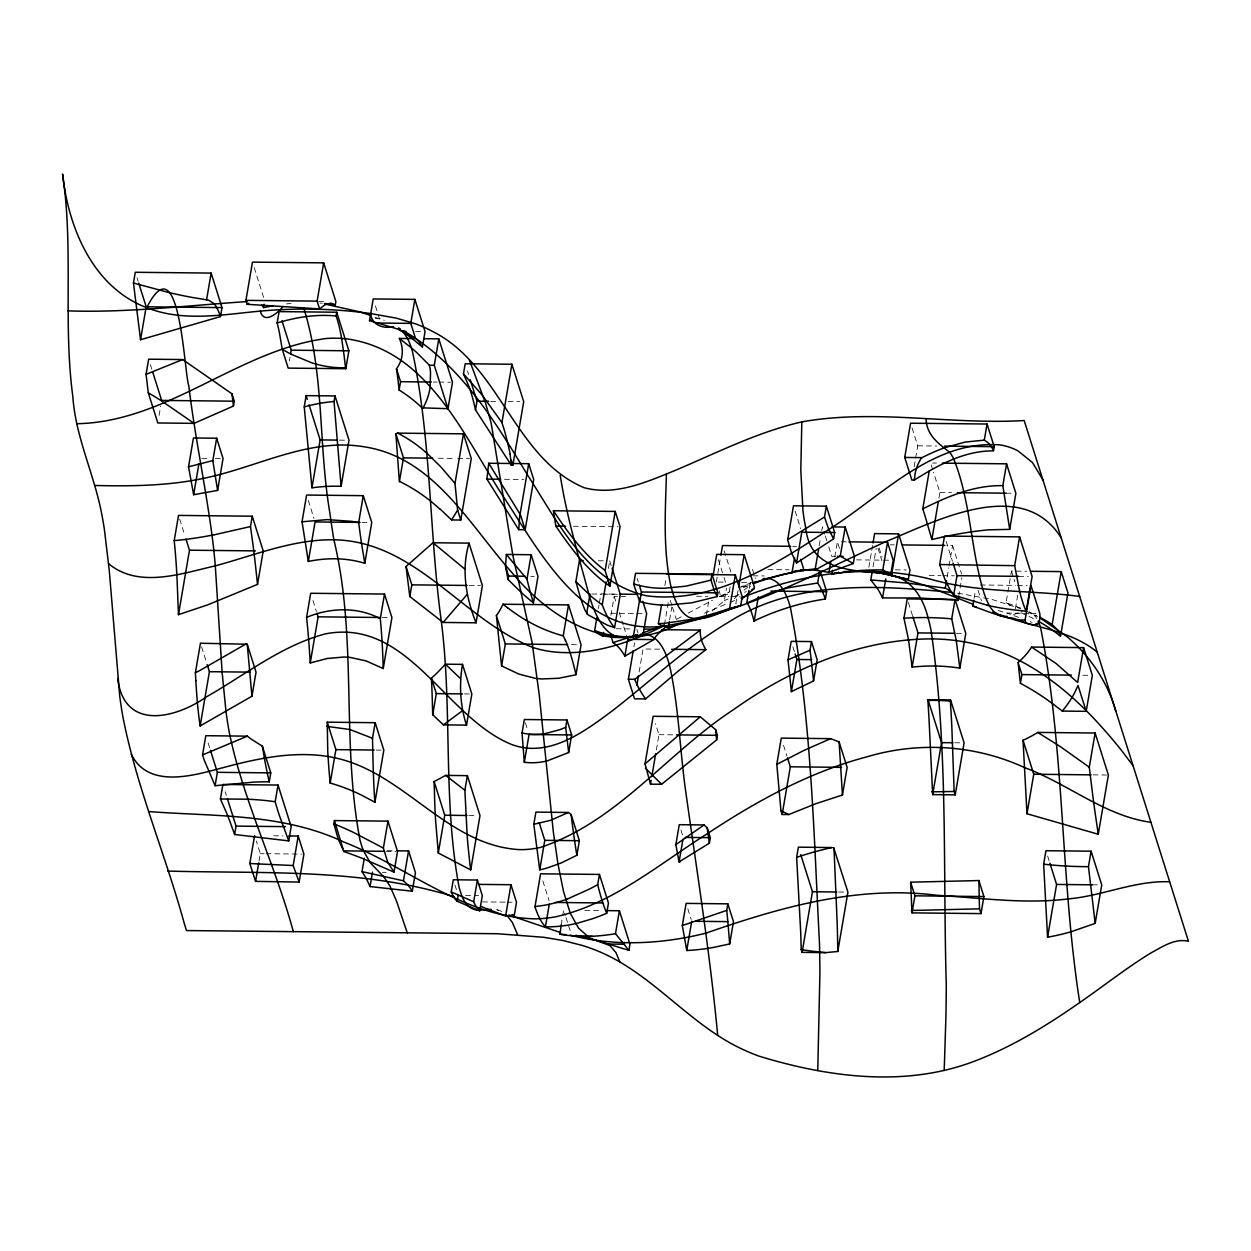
<?xml version="1.0" encoding="UTF-8"?>
<svg xmlns="http://www.w3.org/2000/svg" width="1251" height="1251" viewBox="0 0 1251 1251"><rect width="100%" height="100%" fill="white"/><g stroke="black" fill="none" stroke-linecap="round" stroke-linejoin="round"><path stroke-width="0.75" stroke-dasharray="5 3.75" d="M159.096 415.441L160.691 406.059M289.403 360.929L290.029 357.348M259.035 861.048L260.302 853.667L256.314 841.016M598.4 608.596L599.026 604.937M599.338 603.107L600.902 593.944L617.916 594.131M608.424 568.501L609.393 562.778M610.926 615.351L614.178 596.336L625.563 596.461M561.136 924.942L562.403 917.546M562.715 915.701L563.669 910.149L565.405 915.685M633.944 646.673L634.601 642.842M639.136 671.99L643.061 648.988L660.2 649.175M664.875 585.577L666.173 577.962M664.437 624.843L668.566 600.652M669.613 619.949L671.818 607.048M656.368 749.912L658.964 734.697L655.477 723.657M706.346 615.132L708.613 601.84M716.307 582.043L720.576 557.102M712.1 611.067L724.376 600.589L726.503 588.126M730.099 586.797L728.833 594.272A305.009 69.775 -89.4 0 0 726.299 594.428L720.732 596.07L719.075 590.8M738.074 590.441L735.823 603.607L738.262 601.809M749.24 588.564L750.537 580.902M819.217 545.639L820.187 539.994M821.782 530.58L822.439 526.827L824.753 534.193M834.792 556.945L837.388 541.73L839.656 548.923M868.882 567.172L871.431 552.254M871.744 550.393L872.698 544.795M873.026 566.922L876.2 548.36M914.137 466.764L917.718 445.841L911.682 426.7M938.938 498.133L939.908 492.487L933.512 472.221M947.179 577.024L948.758 567.735M949.071 565.89L952.574 545.467L946.741 545.405M958.61 596.696L961.847 577.79M974.107 598.385L975.42 590.707M1020.738 608.189A236.83 188.948 -17.5 0 0 1013.435 605.312L1006.07 602.638L1011.465 571.082L1026.774 571.238M1015.405 608.768L1017.876 594.225M738.059 595.367L732.07 600.652M743.97 590.191L749.802 585.499M688.269 613.068L712.476 600.277M676.947 619.073L681.201 616.837M719.669 596.649L729.833 591.754M724.376 600.589L728.082 598.979M704.422 613.24L728.52 602.998M743.501 587.563L750.928 584.545M738.622 587.782L750.553 582.982M735.385 595.898L739.013 594.428M730.052 602.356L737.887 599.229M744.501 592.27L746.347 591.582M1018.283 613.021L1010.652 615.445M375.253 318.614L379.334 318.333L382.681 319.662A59.016 32.917 9.7 0 1 384.307 320.365M286.463 303.884L290.998 303.414M318.567 301.397L326.261 301.475M415.473 331.499L423.119 331.578M433.253 382.04L437.099 382.087M439.023 382.102L450.563 382.227M490.627 401.321L496.459 401.383M508.125 401.508L519.806 401.634M917.718 445.841L936.843 446.044M339.365 440.133L345.151 440.196M932.558 463.026L936.452 463.073M438.335 458.241L455.786 458.429M457.71 458.445L469.344 458.57M201.786 458.304L207.588 458.366M215.328 458.445L221.13 458.507M504.45 479.289L523.981 479.493M939.908 492.487L951.589 492.613M1006.132 493.191L1013.92 493.285M361.977 522.433L369.796 522.527M573.365 526.264L618.119 526.749M841.251 541.777L847.036 541.839M890.431 544.795L894.324 544.842M792.618 546.327L796.512 546.374M835.512 556.304L831.712 556.273L828.24 545.233M856.56 559.869L881.642 560.135M883.566 560.151L889.352 560.213M598.369 560.761L604.045 560.823M895.231 569.83L906.287 569.94M767.895 569.565L789.068 569.784M1018.627 576.351L1028.244 576.445M929.165 575.538L940.815 575.663M942.754 575.695L954.404 575.82M752.946 575.82L764.361 575.945M530.643 576.336L534.318 576.367M718.262 582.075L726.018 582.153M741.53 582.325L755.119 582.466M980.299 584.983L1015.405 585.359M1017.36 585.39L1027.102 585.484M741.468 586.516L750.616 586.61M469.062 585.468L480.509 585.593M591.895 594.022L601.356 594.131M603.248 594.147L618.385 594.303M696.557 596.242L707.972 596.367M719.388 596.477L728.911 596.586M730.803 596.602L740.326 596.711M998.126 610.551L1007.164 613.099L1035.969 613.412M610.754 613.24L644.781 613.615M382.212 617.509L389.984 617.587M616.164 628.753L631.208 628.909M956.217 633.319L963.864 633.413M571.363 644.64L579.135 644.718M1082.819 675.243L1088.542 675.305M464.371 693.93L469.969 693.977M658.964 734.697L676.494 734.884M954.701 742.766L962.222 742.844M376.16 750.068L381.915 750.131M1093.061 774.869L1106.463 775.01M468.875 815.496L476.287 815.574M273.562 835.793L283.039 835.887M387.106 850.696L394.909 850.789M386.059 851.321L395.613 851.431M260.302 853.667L264.086 853.698M265.994 853.714L302.007 854.105M382.243 872.307L386.152 872.338M1092.342 884.817L1099.864 884.895M838.592 892.026L846.067 892.104M465.622 895.45L478.601 895.575M482.479 901.908L505.154 902.143M507.046 902.174L512.722 902.237M584.811 910.384L602.106 910.572M320.021 303.07L322.226 303.242M957.64 593.146L991.48 599.307L1020.237 608.549M1006.07 602.638L1012.528 606.719M496.6 909.727L498.336 910.149M497.288 909.884L499.415 910.54M1018.689 617.4L1007.164 613.099M1030.245 621.684L1032.153 622.404M500.056 910.712L501.729 911.463M1027.212 611.551L1037.486 616.68M1036.876 618.666L1034.092 614.866L1029.292 611.974A236.83 188.948 -17.5 0 1 1036.657 615.586M1011.465 571.082L1014.827 581.746M978.079 590.269L981.441 600.887M931.182 464.856L932.933 470.376M952.574 545.467L961.612 574.1M1047.634 856.044L1049.308 861.36M946.225 541.464L952.464 561.277M908.382 602.497L912.902 616.806M879.172 548.047L882.018 557.086M877.967 548.235L881.924 560.761M825.332 536.022L827.662 543.387M795.151 511.08L800.687 528.657M792.884 646.798L794.604 652.224M752.508 569.393L755.354 578.384M724.22 550.878L730.897 572.067M783.533 745.299L786.926 756.042M718.402 559.713L723.453 575.695M724.016 577.477L725.689 582.794M670.301 600.402L671.943 605.625M672.506 607.376L676.338 619.558M637.15 578.431L638.229 581.824M636.884 629.425L638.01 632.975M609.722 560.886L611.489 566.453M614.178 596.336L615.867 601.715M619.261 612.458L623.217 624.984M623.78 626.782L626.61 635.727M680.982 830.132L683.265 837.388M687.8 908.758L691.178 919.454M467.436 370.875L468.562 374.44M525.389 722.843L528.016 731.163M375.441 305.995L379.334 318.333M565.999 917.53L571.222 934.106M542.856 880.954L549.048 900.595M454.926 884.973L456.568 890.165M254.219 267.636L264.102 298.973M308.293 500.431L313.954 518.352M312.985 600.527L316.409 611.395M137.016 277.738L138.157 281.366M150.355 364.557L152.043 369.936M179.675 519.071L184.867 535.553M201.567 646.798L206.618 662.795M225.196 791.711L226.337 795.323M208.135 743.031L209.871 748.52M1021.035 612.802A200.113 159.659 -17.5 0 1 1036.782 620.418M720.779 596.086A232.717 129.807 9.7 0 1 728.739 592.255M741.499 587A232.717 129.807 9.7 0 1 750.491 583.889M375.019 317.175A227.963 181.895 -17.5 0 1 382.994 320.459"/><path stroke-width="1.5" d="M511.284 465.184L475.505 409.937A157.126 35.951 -89.4 0 0 469.188 386.981L463.464 373.893L465.2 363.76L511.894 364.26L523.7 401.665L512.847 465.2L511.284 465.184L510.142 454.441M801.813 421.884C757.215 432.142 716.197 453.128 674.273 470.798C646.079 482.245 615.07 496.068 584.139 487.702C514.599 458.366 500.635 366.527 433.831 332.094A151.824 121.128 -17.5 0 0 415.363 323.79L396.458 318.176L370.531 313.516A426.544 340.319 -17.5 0 0 260.271 311.108C229.605 313.907 198.518 319.458 167.837 313.72A120.377 96.046 -17.5 0 1 146.727 307.699C92.809 287.245 68.289 227.541 62.55 174.014C73.731 247.448 62.91 322.664 72.824 396.442C75.451 435.77 92.918 471.611 100.878 509.767A192.607 44.066 -89.4 0 1 104.318 528.876L109.259 570.347L119.752 696.338A196.172 44.88 -89.4 0 0 122.911 716.917C136.656 787.426 165.257 853.995 184.178 923.113L186.524 930.556L497.429 933.731L543.919 937.312L563.231 940.549L582.278 945.443A194.327 155.046 -17.5 0 1 601.121 952.402C651.787 974.638 686.783 1020.566 735.557 1045.883A223.663 178.455 -17.5 0 0 759.529 1056.313C826.864 1076.798 901.721 1087.103 969.525 1063.022C1012.403 1047.556 1051.2 1022.896 1088.167 996.625C1108.918 981.941 1129.043 966.335 1150.748 953.043C1162.163 946.944 1174.861 938 1188.45 941.284L1024.178 420.539C950.041 424.902 875.293 408.717 801.813 421.884L800.812 470.001L802.939 510.533A72.433 16.576 -89.4 0 0 805.581 526.827C809.663 570.581 850.32 570.128 883.409 573.427M666.423 474.082C665.36 511.331 662.905 549.298 670.817 586.015C674.008 597.384 677.761 610.582 688.519 617.103C706.252 623.17 723.657 609.44 740.701 605.609L742.218 596.727L735.338 574.897L666.83 574.162M944.208 1070.559L945.865 1018.595A468.218 107.117 -89.4 0 0 946.272 984.568C942.847 866.333 948.336 746.988 930.916 629.675A124.912 28.585 -89.4 0 0 928.039 617.728C923.754 600.199 913.605 581.809 895.216 576.304M817.763 1070.496L819.905 973.45A375.378 85.881 -89.4 0 0 819.514 944.02C813.603 831.477 811.446 717.605 790.241 606.704A115.389 26.396 -89.4 0 0 786.801 596.836C783.282 588.345 776.855 578.556 766.613 578.384M518.712 529.658L519.837 513.801L488.719 463.245L528.72 463.683L533.739 479.602L525.17 529.736L518.712 529.658L486.889 479.102L488.719 463.245M533.442 602.935A324.134 258.613 -17.5 0 1 520.307 591.52L508.031 579.463L505.529 566.328L506.342 554.459L531.159 554.725L537.993 576.414L533.458 602.919L531.738 597.18A288.95 66.1 -89.4 0 1 526.968 579.166L531.159 554.725M914.246 480.103C938.094 465.091 964.505 450.626 993.482 450.876L994.201 446.67L987.055 424.026L910.572 423.213L904.723 457.444L911.87 480.087L914.246 480.103L914.544 477.225M133.466 283.023L135.296 272.28L211.138 273.093L222.021 307.605L220.489 316.581L140.55 339.725L133.466 283.023L169.417 292.671A469.75 374.8 -17.5 0 0 191.95 297.394L208.604 300.162L213.812 303.446A94.169 21.548 -89.4 0 1 220.489 316.581M140.55 339.725L146.179 306.792L138.736 283.179M146.054 374.362L148.65 359.178L182.662 359.553L231.951 393.799L234.281 401.196L233.452 406.043L194.093 423.354L157.814 422.963L148.306 392.83L146.054 374.362L182.662 359.553M206.556 299.896L211.138 273.093M174.202 540.682L178.518 515.412L252.249 516.21L263.226 550.972L257.518 584.373L207.869 604.796L178.471 614.648L176.97 577.024A202.865 46.412 -89.4 0 0 174.217 540.651A319.615 255.001 -17.5 0 0 214.5 534.693M188.526 466.826L193.452 437.975L216.658 438.225L223.053 458.538L217.611 490.408L193.639 494.708L188.526 466.826L212.826 460.603L216.658 438.225M193.639 494.708L198.878 464.043M178.471 614.648L189.495 550.19L186.024 539.212M335.315 304.884L330.921 303.149L326.011 304.274A222.318 50.869 -89.4 0 0 324.447 305.166L319.584 308.919L247.182 304.306L245.931 300.365L252.467 262.116L323.665 262.866L335.878 301.585L335.315 304.884L324.431 303.446M195.813 680.528L195.391 672.757L200.441 643.233L247.229 644.234L256.048 672.194L251.936 696.213L200.144 725.955A127.915 29.273 -89.4 0 1 197.205 700.279A210.512 48.163 -89.4 0 1 195.828 680.513M272.765 305.854L263.523 307.605L264.102 304.212M200.144 725.955L209.417 671.693L207.181 664.578M202.537 754.947L205.821 735.697L247.354 736.151A125.726 70.119 9.7 0 0 251.654 739.419L262.35 746.143L270.779 772.883L269.246 781.859A236.204 188.448 -17.5 0 0 254.25 782.094L215.094 785.706L204.366 760.452A174.233 39.86 -89.4 0 1 202.537 754.947L247.354 736.151M277.143 322.993L279.082 311.608L336.707 312.234L348.873 350.796L345.808 368.717L288.183 368.107L282.21 349.138L279.567 333.657A113.591 25.99 -89.4 0 0 277.143 322.977C296.159 317.238 316.19 313.985 336.066 315.987L336.707 312.234M257.518 584.373L255.079 561.808A406.387 92.981 -89.4 0 0 252.952 544.482L250.481 526.562L252.249 516.21M215.094 785.706L217.377 772.32L210.449 750.35M290.639 353.767L291.248 350.186L281.975 320.803M220.426 799.014L222.913 784.471L278.035 785.049L291.17 826.692L288.746 840.891L234.625 834.48L230.184 822.173A496.287 113.544 -89.4 0 0 225.978 811.555L220.426 799.014L246.291 799.17A247.542 197.502 -17.5 0 1 275.173 801.735A350.561 80.205 -89.4 0 0 279.286 815.23L288.746 840.891M319.584 308.919L317.129 301.131L323.665 262.866M306.151 395.629L304.243 406.856L311.952 487.812A147.79 117.922 -17.5 0 1 341.116 486.279L348.998 440.227L335.018 395.941L306.151 395.629L307.324 399.319M234.625 834.48L236.048 826.113L227.479 798.951M302.038 521.792L306.604 495.052L363.275 495.662L371.75 522.543L364.792 563.294C346.527 557.711 326.949 557.555 308.325 561.449L302.038 521.792L327.246 519.618L351.781 521.339L358.677 522.558L359.772 531.003A284.728 65.146 -89.4 0 0 361.555 543.45L364.792 563.294M311.952 487.812L320.131 439.914L309.075 404.855M288.731 835.949L298.207 836.059L303.915 854.12L299.13 882.064L255.564 881.376L249.825 863.534L254.594 835.59M335.018 395.941L334.048 401.618L341.101 486.358M308.325 561.449L315.08 521.933L360.022 522.418M255.564 881.376L258.722 862.893M275.173 801.735L278.035 785.049M306.573 617.4L310.701 593.271L384.495 594.069L391.923 617.619L383.228 668.534L366.043 660.919L350.468 657.463A62.315 49.727 -17.5 0 0 343.603 657.041L327.199 658.511L310.248 662.967L309.091 645.344A249.309 57.046 -89.4 0 0 307.167 623.107L306.573 617.4C329.983 607.579 357.505 606.532 380.288 618.698A176.751 40.439 -89.4 0 1 382.994 661.544L383.228 668.534M310.248 662.967L318.129 616.821L316.988 613.209M422.4 347.027A142.927 32.698 -89.4 0 0 415.488 338.364L397.49 328.966L369.498 320.663L373.22 298.942L414.879 299.38L425.043 331.593L422.4 347.09L415.051 340.944A251.889 200.973 -17.5 0 0 402.071 331.343A59.016 32.917 9.7 0 0 398.522 328.481M299.13 882.064L293.172 865.536L298.207 836.059M358.677 522.558L363.275 495.662M327.246 722.187L335.894 749.63L330.17 783.157A212.482 48.617 -89.4 0 1 327.746 751.022L327.246 722.187L375.175 722.703L383.822 750.147L374.925 802.251L362.54 795.667A198.862 158.658 -17.5 0 0 330.217 783.063M400.539 381.696L399.1 390.109L398.068 380.757A192.466 44.035 -89.4 0 0 396.567 369.108L400.539 381.696L431.329 382.024M415.488 338.317L410.781 323.368L414.879 299.38M333.861 823.846L334.424 820.578L387.966 821.141L397.521 851.446L394.002 872.103L363.118 858.718A497.007 396.551 -17.5 0 0 343.869 851.524L338.177 838.999L333.861 823.846A365.949 291.983 -17.5 0 1 353.095 832.228L383.369 848.069L387.826 862.408L394.002 872.103M395.91 433.925L403.463 457.866L399.382 481.76L395.91 433.925L397.49 433.127L463.464 433.847L471.283 458.601L460.775 520.041L451.611 519.947L439.648 508.61M380.288 618.698L384.495 594.069M343.869 851.524L334.424 820.578M399.163 390.046A178.987 142.802 -17.5 0 1 422.04 407.842L447.967 408.686L434.285 365.292L438.804 338.865L423.776 338.708M374.878 802.313A215.719 49.352 -89.4 0 1 373.095 764.252L372.501 738.278L375.175 722.703M396.864 850.805L408.577 850.93L415.441 872.666L412.267 891.212L370.03 886.552L369.014 884.238A206.728 47.288 -89.4 0 0 364.62 875.716L362.008 871.65L364.307 858.17M409.812 596.492L411.814 584.858L406.028 566.531L433.002 542.746L469.016 543.137L482.417 585.609L476.052 622.795L443.12 622.451L409.812 596.492L406.028 566.531M447.967 408.686L452.487 382.259L438.804 338.865M370.03 886.552L372.485 872.197M383.369 848.069L387.966 821.141M460.775 520.041L457.631 510.08L454.989 483.433L463.464 433.847M475.505 409.937L476.991 401.164L470.251 379.788M412.267 891.212L411.704 890.29A184.929 42.299 -89.4 0 0 407.404 884.426L403.479 880.798L408.577 850.93M432.705 714.743L436.318 693.617L431.423 678.089A239.097 133.357 9.7 0 0 437.006 673.007L445.45 664.187L462.495 664.375L471.846 694.008L466.529 725.111L443.417 724.861L432.705 714.743L432.127 694.665A274.25 62.738 -89.4 0 0 431.501 679.668L431.423 678.089M476.052 622.795C465.951 597.618 461.166 569.643 469.016 543.137M510.189 454.285A204.804 46.85 -89.4 0 0 503.043 426.106L501.932 422.588L511.894 364.26M466.529 725.111C460.133 705.861 459.039 684.313 462.495 664.375M438.303 853.01L444.762 815.245L434.128 781.562L445.653 775.401L467.389 775.636L479.993 815.621L470.72 869.898L438.303 853.01L435.52 819.452A238.003 54.45 -89.4 0 1 434.738 802.266L434.128 781.562M470.72 869.898A128.071 29.305 -89.4 0 1 469.907 863.862L468.046 846.286A185.586 42.456 -89.4 0 1 467.092 834.245L464.887 790.257L467.389 775.636M451.22 891.885L453.3 879.766L477.397 880.032L482.323 895.622L479.712 910.853L457.209 901.283L455.645 899.625A92.511 21.173 -89.4 0 1 451.22 891.932L473.691 901.752L477.397 880.032M508.031 579.463L508.61 576.085L505.529 566.328M525.17 529.736L520.15 513.801L528.72 463.683M457.209 901.283L458.21 895.372M501.573 665.923L505.341 643.937L496.397 615.601L501.573 665.923L519.009 674.148L535.006 678.245A68.899 54.966 -17.5 0 0 541.98 678.949L558.65 678.277L575.945 674.789L581.074 644.734L568.517 604.921L502.933 604.217A162.677 90.729 9.7 0 1 496.381 615.601M522.042 732.977L524.341 719.513L566.953 719.966L571.676 734.947L568.673 752.523L547.219 760.889A52.558 41.94 -17.5 0 1 524.31 762.266L522.042 732.977A54.153 43.206 -17.5 0 0 545.968 733.524M524.325 762.25L529.064 734.493L571.676 734.947M480.806 906.428L505.607 916.013L510.955 884.723L478.836 884.379M505.607 916.013L514.286 915.247L516.491 902.268L510.955 884.723M568.517 604.921L563.247 635.727L565.421 640.512M533.802 824.284L535.881 812.102L568.314 812.462L571.097 814.479L579.369 840.703L576.883 855.262L561.23 862.955L547.125 868.006A87.023 69.43 -17.5 0 1 539.728 869.852L533.802 824.284L550.706 820.296L568.314 812.462M612.067 568.314L620.277 594.334L614.585 627.595A89.9 71.729 -17.5 0 1 606.923 624.953L588.189 614.882L585.108 610.425A201.974 46.209 -89.4 0 1 580.323 597.306L575.867 581.559L579.448 560.557L583.232 560.589M539.728 869.852L544.779 840.344L539.212 822.689M568.673 752.523L565.687 727.347L566.953 719.966M586.625 613.819L590.003 594.006M635.352 636.118L627.814 637.087A82.457 65.787 -17.5 0 1 613.021 637.322L601.966 635.758A262.976 60.157 -89.4 0 1 594.647 630.645L596.836 617.759M606.985 576.867L609.784 586.156L605.14 570.503L615.226 511.424L553.427 510.768L555.835 526.077C571.019 548.345 587.47 570.769 609.925 586.172L620.074 526.765L615.226 511.424M549.283 904.27L545.42 926.866A107.461 85.74 -17.5 0 0 577.352 923.222L592.818 918.641A186.43 148.744 -17.5 0 0 606.704 913.308L608.455 903.019L599.448 874.433L540.588 873.808L535.006 906.522A102.41 81.706 -17.5 0 0 567.579 898.859M614.585 627.721A220.895 50.54 -89.4 0 1 602.216 604.812L606.141 581.856M603.045 636.212L603.701 632.365M560.057 934.278L561.136 924.942M633.741 583.889L635.539 573.333L711.96 574.146L717.839 592.833L717.214 596.539L691.85 602.794L667.565 605.124A94.732 75.592 -17.5 0 1 639.777 601.653L634.804 587.61A135.655 31.04 -89.4 0 1 633.741 583.889A90.463 72.183 -17.5 0 0 663.812 588.283L685.611 586.219L708.347 580.777L710.959 579.979L711.96 574.146M639.933 598.181L633.428 636.227A358.662 82.05 -89.4 0 0 637.666 636.055L643.077 634.585L646.658 613.631L642.795 601.371M639.793 601.606L641.435 592.004L639.292 585.218M700.216 630.082A89.071 49.68 9.7 0 0 705.892 649.66L678.714 670.692L645.563 698.934L634.538 698.809L628.377 679.246L633.287 650.504M599.448 874.433L597.712 884.598A234.469 187.071 -17.5 0 1 589.534 889.023L567.61 898.906M636.837 685.407L638.479 675.821M661.623 604.577L658.386 623.592A114.201 91.12 -17.5 0 0 664.656 623.311L691.178 619.37A280.552 223.835 -17.5 0 0 729.568 608.408M619.401 910.759L629.972 944.286L628.94 950.338L615.476 933.715L619.401 910.759L605.953 910.603M645.031 763.876L653.163 716.291L700.263 716.792L715.619 729.614L717.417 735.322L716.62 739.92L661.607 784.268L650.504 784.158L645.031 763.876L700.263 716.792M658.37 623.702A321.444 73.543 -89.4 0 0 668.362 627.236L669.301 621.794M650.504 784.158L651.161 780.343M651.802 776.543L655.712 753.712M713.164 575.257L716.729 554.381L744.189 554.678L754.275 586.641L753.9 588.83L741.655 599.166M720.904 555.178L722.546 545.577L790.679 546.312M675.853 844.613L679.262 824.69L704.063 824.956L707.206 827.912L710.287 837.67L709.348 843.221L679.074 861.908L675.853 844.613L704.063 824.956M679.074 861.908L682.952 839.265M735.338 574.897L729.599 608.502L740.701 605.609M738.731 586.672L744.189 554.678M682.327 925.537L686.111 903.394L727.847 903.847L733.477 921.69L729.677 943.926L713.523 947.414A172.888 137.938 -17.5 0 1 692.319 950.166L686.736 950.525L682.327 925.537L726.737 910.4L727.847 903.847M686.736 950.525L691.74 921.236M758.341 596.68L754.118 621.403L753.727 619.87A96.515 22.08 -89.4 0 0 749.13 606.516L746.941 601.981L748.911 590.488M787.692 539.666L793.478 505.795L826.364 506.155L834.683 532.519L833.604 538.868L796.543 562.966L791.742 553.474L787.911 540.698L787.692 539.666L824.503 517.038L826.364 506.155M752.774 583.154A232.717 129.807 9.7 0 1 755.088 582.434A202.365 161.457 -17.5 0 1 792.024 572.692L794.588 557.649M796.543 562.966L801.797 532.175L834.683 532.519M788.021 659.84L791.179 641.356L811.477 641.575L817.184 659.699L813.557 680.951L791.398 691.615L788.021 659.84L810.007 650.192L811.477 641.575M776.793 764.361L781.265 738.121L830.648 738.653L839.108 741.89L847.146 767.395L842.439 795.01L815.933 803.658L788.802 814.542L782.156 814.479L780.952 810.648L776.793 764.361L803.971 750.397L830.648 738.653M791.398 691.615L796.887 659.48L795.167 654.038M831.931 526.921L845.223 527.062L854.511 556.507L853.307 563.529L828.975 572.348L815.042 570.081L818.576 549.392M753.931 621.075A199.05 158.814 -17.5 0 1 825.394 598.994A161.942 37.045 -89.4 0 0 817.638 583.107L819.53 571.957M782.156 814.479L790.319 766.8L787.489 757.84M828.975 572.348L830.805 561.621M825.394 599.026L826.645 591.692L820.406 571.91M848.96 541.855L887.538 542.277L893.214 560.26L890.79 574.428L882.815 569.893L873.104 569.94A218.065 173.983 -17.5 0 0 844.832 572.067L831.868 574.053L832.509 570.253M815.042 570.081L840.265 556.116L845.223 527.062M833.745 847.881L847.928 892.135L837.795 951.479L825.691 952.621L802.094 952.371L801.219 949.618A415.129 94.967 -89.4 0 0 800.687 931.932L796.637 857.357L798.388 847.162L832.134 847.553M802.094 952.371L812.446 891.744L800.734 854.605M873.026 542.934L874.621 533.598L898.593 533.864L909.977 569.987L908.382 579.338L877.764 572.286M958.61 596.696L957.969 600.48A330.968 264.07 -17.5 0 0 951.041 599.792L918.109 597.978L882.534 597.931A211.106 48.304 -89.4 0 0 877.264 588.251L870.805 579.917L872.4 570.644M882.815 569.893L887.538 542.277M882.534 597.931L885.786 578.9M908.382 579.338L891.447 575.616L898.593 533.864M941.862 537.226L931.87 539.525L925.146 516.366A442.854 101.315 -89.4 0 0 922.769 508.891L929.305 470.657M931.87 539.525L938.297 501.901M959.845 668.128L956.28 640.637L951.73 618.901L955.06 599.432L965.788 633.428L959.845 668.128A158.283 126.288 -17.5 0 0 918.265 666.548L912.135 667.096L917.984 632.912L912.902 616.806M987.258 605.218L953.684 595.148L950.322 590.363L944.958 579.463L939.657 564.545L944.521 536.069L1019.596 536.867L1032.106 576.492L1026.164 611.207L1021.707 610.785M948.289 589.674L945.271 588.173L946.538 580.745M927.867 700.513L928.007 699.7L950.557 699.935L964.099 742.859L955.217 794.854L932.667 794.62L929.212 722.984A381.336 87.242 -89.4 0 0 927.882 700.497A148.994 118.876 -17.5 0 1 950.353 701.123L950.557 699.935M953.684 595.148L957.015 575.679L953.043 563.075M993.513 450.532A122.754 28.085 -89.4 0 0 985.866 441.212L984.302 440.149L987.055 424.026M911.995 912.87L914.919 895.825L910.619 882.19L978.861 880.548L983.912 896.56L981.003 913.605L911.995 912.87L910.619 882.19M932.667 794.62L941.55 742.625L928.007 699.7M1025.836 622.388L1025.101 620.058L1030.996 585.531L1039.816 613.443C1041.989 637.04 1018.627 616.211 1007.931 617.791A264.712 211.216 -17.5 0 1 991.699 612.974L972.793 606.047L973.778 600.292M941.894 537.351A288.574 230.231 -17.5 0 1 988.525 529.83L1009.698 529.376L1002.833 485.654L1006.57 463.824L942.3 463.136M1009.698 529.376L1015.875 493.301L1006.57 463.824M1026.164 611.223A125.835 28.789 -89.4 0 1 1019.471 590.503L1014.686 565.671L1019.596 536.867M1021.895 674.586L1020.394 683.359L1018.095 662.561L1021.895 674.586L1071.403 675.118M1061.208 571.613L1067.947 592.943L1060.551 636.149A82.722 18.921 -89.4 0 0 1057.533 629.925L1052.169 624.546L1061.208 571.613L1030.589 571.285M1026.993 813.744L1033.748 774.228L1023.037 740.279A168.041 93.716 9.7 0 0 1037.736 732.414L1095.125 733.023L1108.37 775.041L1098.253 834.261L1026.993 813.744L1023.037 740.279M1043.647 864.222L1045.945 850.711L1091.107 851.196L1101.74 884.91L1095.172 923.379L1071.732 931.542A168.134 134.138 -17.5 0 1 1053.921 935.998L1047.572 937.187L1043.647 864.222L1055.031 865.301A360.491 287.621 -17.5 0 0 1082.537 866.615L1088.464 866.677L1091.107 851.196M1083.601 647.611L1077.643 682.499L1056.063 663.499L1031.543 647.064L1083.601 647.611L1092.342 675.337L1086.196 711.334L1062.287 711.068L1052.263 703.422A319.333 254.782 -17.5 0 0 1020.441 683.296M1047.572 937.187L1056.595 884.426L1049.87 863.127M1098.253 834.261L1095.172 813.197A637.979 145.96 -89.4 0 1 1092.498 793.353L1089.277 767.207L1095.125 733.023M747.238 602.935L769.099 593.365A162.004 129.26 -17.5 0 1 790.538 587.345L817.638 583.013M146.727 307.699C180.113 241.334 183.96 372.188 188.76 385.636C195.234 439.539 206.994 492.628 213.405 546.515A234.14 53.574 -89.4 0 1 215.297 565.843L222.162 672.788L225.946 711.053A177.579 40.626 -89.4 0 0 229.089 731.428C242.975 800.374 275.001 863.925 293.344 931.698M457.631 510.08L451.611 519.947M443.12 622.451L467.123 594.46M1062.287 711.068L1064.664 708.129A286.182 159.612 9.7 0 0 1074.171 693.68L1078.049 685.501L1086.196 711.334M282.695 307.027C277.394 313.11 264.102 324.9 260.271 311.124M462.072 711.006L443.417 724.861M628.377 679.246L634.773 679.324L700.341 630.097L661.888 629.691M247.182 304.306L248.761 303.321M753.649 582.841L755.541 581.715M246.369 643.718L200.207 670.301A242.522 193.498 -17.5 0 1 195.391 672.757M922.769 508.891C947.632 496.397 974.482 485.044 1002.833 485.654M664.218 625.594C629.988 642.733 591.77 656.118 552.958 651.834A104.286 83.207 -17.5 0 1 532.973 647.518C462.479 619.652 415.739 541.136 333.876 539.791C292.843 539.181 254.297 555.381 215.297 565.843C181.411 573.583 138.689 588.783 108.634 563.685M710.083 615.805L712.038 614.851M792.024 572.692L794.307 571.754A376.144 86.053 -89.4 0 1 804.127 570.44M663.765 625.125L642.467 633.084M369.498 320.663L371.094 320.006M741.061 598.025C801.047 573.693 867.897 562.825 931.401 579.432C979.814 593.209 1030.402 589.831 1079.676 596.446M676.916 624.734C614.35 656.916 552.363 621.653 511.847 572.473C469.281 524.763 433.878 457.616 364.541 446.857A122.77 97.953 -17.5 0 0 343.916 445.012C297.55 444.746 255.204 466.467 210.84 476.725C172.919 485.841 133.654 486.404 94.873 485.482M708.144 616.649L668.362 627.314M753.415 583.591L758.434 581.778A165.413 131.965 -17.5 0 1 768.567 578.525L777.684 576.085M751.992 589.502L753.9 588.83M610.848 635.633L613.053 642.607L633.522 636.008M636.087 635.195L637.369 634.773M831.868 574.053L838.733 572.286M250.481 526.562L214.5 534.74M643.077 634.585L637.901 635.664M630.066 636.29C606.25 643.577 594.866 614.319 589.518 596.524C578.697 556.367 566.547 516.35 560.213 475.161M635.305 635.101L637.04 634.742M545.952 733.43L559.932 729.614A92.527 73.825 -17.5 0 0 565.687 727.347M762.985 578.744L764.814 578.462M792.415 571.582L816.465 568.736M1006.946 616.274C997.5 618.088 990.604 609.346 987.367 601.606A125.428 28.695 -89.4 0 1 983.833 592.474C970.416 548.704 970.917 501.401 953.637 458.757A125.428 28.695 -89.4 0 0 949.462 452.064C938.547 443.777 926.6 434.879 926.131 419.492M640.528 634.241C659.011 632.459 666.924 653.945 670.239 668.503C678.542 707.3 679.809 747.144 685.016 786.41C696.572 869.367 709.849 952.042 717.714 1035.484M247.072 301.585C187.462 305.463 127.899 312.891 68.054 310.874M491.221 909.321L480.181 910.102M955.217 794.854L954.153 791.476L931.792 791.836M844.316 571.535L850.758 571.3A173.545 138.47 -17.5 0 1 872.338 572.004L890.79 574.428M566.109 934.622L559.557 934.184M981.003 913.605L979.502 908.852L911.244 910.493M984.302 440.149L965.178 442.056L944.708 447.686A164.616 131.339 -17.5 0 0 921.956 457.694M932.636 638.886C860.563 638.792 791.367 668.456 733.414 709.708C667.362 752.883 617.103 822.11 540.432 847.412A73.606 58.734 -17.5 0 1 519.931 849.648C450.563 846.02 408.342 779.123 344.432 760.248A130.057 103.77 -17.5 0 0 324.212 755.932C289.341 751.335 254.406 759.232 220.88 768.223C192.028 776.027 148.071 788.505 131.292 754.259M393.596 326.652C383.541 328.95 371.891 325.416 370.531 313.516M167.759 871.056C263.461 873.839 361.555 867.897 454.191 896.764M245.931 300.365L317.129 301.131M146.179 306.792L222.021 307.605M377.911 323.024L410.781 323.368M402.071 331.359L405.903 331.39M396.317 369.029A88.977 49.618 9.7 0 0 399.382 338.442L414.378 338.599M291.248 350.186L348.873 350.796M399.35 338.442L411.266 347.715A250.826 200.129 -17.5 0 1 417.021 352.829L429.39 365.245L434.285 365.292M476.991 401.164L488.672 401.29M234.281 401.196L161.66 400.414L152.606 371.735M944.489 446.138L994.201 446.67M320.131 439.914L337.442 440.102M904.723 457.444L921.924 457.631M403.463 457.866L432.533 458.179M486.889 479.102L500.556 479.242M957.437 492.675L1006.132 493.191M555.835 526.077L565.577 526.186M902.08 544.92L944.802 545.373M837.419 556.32L843.111 556.382M189.495 550.19L255.454 550.893M939.657 564.545L1014.686 565.671M800.609 569.909L817.919 570.096M957.015 575.679L1018.627 576.351M508.61 576.085L525.139 576.273M411.814 584.858L467.139 585.452M770.866 591.097L826.645 591.692M641.435 592.004L717.839 592.833M619.808 594.147L636.806 594.334M953.137 599.417L907.256 598.916L903.973 618.15L908.523 639.808L912.135 667.096M1016.86 619.964L1025.101 620.058M318.129 616.821L380.273 617.494M644.374 629.05L653.773 629.159M917.984 632.912L954.31 633.303M505.341 643.937L567.485 644.593M671.615 649.3L705.892 649.66M796.887 659.48L811.649 659.637M209.417 671.693L250.216 672.131M436.318 693.617L462.495 693.898M676.494 734.884L717.417 735.322M941.55 742.625L952.824 742.734M335.894 749.63L374.237 750.037M790.319 766.8L841.47 767.348M1033.748 774.228L1091.153 774.854M217.377 772.32L270.779 772.883M444.762 815.245L467.014 815.48M236.048 826.113L285.463 826.645M685.204 837.404L710.287 837.67M544.779 840.344L579.369 840.703M343.978 850.868L384.135 851.305M1056.595 884.426L1092.342 884.817M812.446 891.744L836.731 892.01M914.919 895.825L983.912 896.56M555.303 902.44L602.763 902.956M695.54 921.283L727.785 921.627M560.557 934.356L564.592 934.966A144.193 115.045 -17.5 0 0 575.82 936.108L592.208 936.28A156.047 124.506 -17.5 0 0 615.476 933.684M575.913 935.248L598.041 940.924A136.062 75.889 9.7 0 1 608.314 944.052L624.562 944.224M1150.92 822.314C1104.774 816.012 1067.51 783.329 1024.428 767.551C975.358 744.845 918.797 741.374 867.052 756.777C809.553 772.023 756.792 800.906 707.487 833.604C658.949 864.144 613.24 903.675 556.085 916.717A102.473 81.768 -17.5 0 1 535.616 918.844C464.262 917.687 407.904 866.943 343.978 842.111C282.898 813.15 214.578 816.559 148.994 811.586M326.542 726.284L349.983 729.552L372.501 738.278M249.825 863.534L293.172 865.536M76.999 423.714C167.837 421.994 238.425 349.905 326.714 338.442A100.33 80.048 -17.5 0 1 347.575 338.99C428.53 350.765 463.433 435.755 503.246 496.444C540.244 552.582 583.294 636.024 663.03 626.204C742.328 613.694 813.932 574.381 886.177 541.495C936.624 520.697 1022.661 475.615 1061.239 538.008M870.805 579.917L908.195 583.169L945.271 588.173M478.367 910.087C470.845 910.181 465.091 904.098 462.589 897.483A87.617 20.047 -89.4 0 1 459.086 887.194C442.291 797.7 453.05 705.58 440.524 615.461C429.187 527.625 431.001 437.975 412.377 351.234A115.686 26.474 -89.4 0 0 407.529 338.474L403.385 331.906M870.368 571.066L876.716 572.035M976.452 606.86L973.997 606.422A248.511 56.858 -89.4 0 1 972.793 606.047M951.87 592.427C876.842 585.093 794.666 579.854 728.223 622.404C686.658 646.923 651.536 680.341 613.615 709.833C585.015 731.194 549.048 758.731 511.362 744.376C444.668 717.089 408.436 617.994 325.51 633.85C281.553 645.469 245.462 674.727 206.509 696.807C175.453 718.653 124.146 731.272 117.672 678.449M1169.685 881.799C1135.22 880.297 1102.647 895.872 1068.542 898.875C1024.788 904.379 980.847 897.874 937.14 895.294C857.263 885.286 780.78 907.084 706.299 933.027A254.907 203.381 -17.5 0 1 657.01 941.55C627.955 944.192 598.385 942.503 570.112 935.138M325.291 304.165L358.771 311.608A227.963 181.895 -17.5 0 1 370.187 315.377M362.008 871.65L403.479 880.798M872.729 571.363L888.429 574.412L885.082 573.724M889.977 574.788L926.319 585.781L973.387 604.405M890.118 574.819L893.527 575.757M628.94 950.338L608.299 944.052M560.526 932.558L508.813 915.013M512.159 914.559L514.286 915.247M999.893 614.616C1031.981 627.658 1069.886 629.362 1097.268 652.24M992.841 612.036L998.126 613.991M1035.984 623.858L1037.908 624.593M788.802 814.542L780.952 810.648M853.307 563.529L840.265 556.116M1037.751 732.414L1060.223 746.55L1089.277 767.207M1040.879 618.51L1066.603 636.352M403.213 330.671C459.602 363.259 494.645 420.508 527.375 474.77C557.837 521.604 586.797 582.747 646.673 595.82C713.555 604.28 774.869 564.905 828.334 529.783C881.689 496.506 932.37 439.586 1000.44 444.934A59.767 47.694 -17.5 0 1 1018.205 451.017L1032.575 462.651L1042.927 479.962M398.741 327.981L400.336 328.997M613.053 642.607L616.305 645.063A221.974 50.791 -89.4 0 1 624.875 656.056M194.093 423.354L161.801 401.102A240.38 134.076 9.7 0 0 148.306 392.83M464.887 790.257L445.653 775.401M433.002 542.746L464.606 568.892M605.14 570.503C583.842 554.553 568.048 532.691 553.427 510.768M507.484 607.72L502.933 604.217M426.294 452.612L440.899 466.951L454.989 483.433M460.118 678.277L445.45 664.187M422.729 408.373L422.76 408.42A182.146 101.597 9.7 0 0 430.188 386.731L430.532 372.251A166.461 92.84 9.7 0 0 429.39 365.245M645.516 768.333L661.607 784.268M463.464 373.893L481.823 394.644L501.932 422.588M506.577 914.888L512.472 922.644L517.617 934.794M575.867 581.559L590.503 595.789A162.927 129.995 -17.5 0 0 602.216 604.749M526.968 579.166L506.342 554.459M680.091 861.923L678.48 860M1133.078 765.768L1122.241 751.366A682.499 544.529 -17.5 0 0 1103.632 729.208C1067.025 687.534 1020.175 650.973 964.083 641.841A181.458 144.772 -17.5 0 0 932.636 638.886M833.604 538.868L828.506 528.798L824.503 517.038M303.79 308.215C324.588 374.127 318.27 445.215 329.873 513.004A362.118 82.847 -89.4 0 0 333.876 539.791C357.723 638.37 341.054 740.999 359.991 840A96.765 22.143 -89.4 0 0 363.447 850.774L370.343 862.846L384.198 877.311L389.968 886.068L396.473 900.97L407.279 932.918M606.704 913.308L605.187 909.446A205.414 46.991 -89.4 0 1 597.697 884.613M619.824 961.91L615.992 952.637L609.972 945.615L589.549 937.906L578.509 928.133L570.284 913.23L563.482 891.369L557.93 863.753L553.349 832.103L539.244 694.837L532.097 642.451L512.847 555.35L491.127 422.963L485.56 403.182L469.406 360.116M800.609 559.369L804.127 570.519A138.236 77.109 9.7 0 0 777.669 576.07M511.237 460.118L512.847 465.2M345.808 368.717L345.479 367.716A211.841 48.461 -89.4 0 0 344.15 355.956L341.883 340.053A98.782 22.596 -89.4 0 0 336.081 315.846M710.959 579.979L713.914 589.471A107.398 24.567 -89.4 0 0 717.214 596.539M1079.738 1002.583C1060.269 878.249 1064.914 750.663 1040.488 627.111A83.41 19.078 -89.4 0 0 1038.142 621.137A200.113 159.659 -17.5 0 1 1060.473 636.227M217.611 490.408L212.826 460.603M262.35 746.143L264.383 758.2A272.89 62.425 -89.4 0 0 269.246 781.844M709.348 843.221L707.206 827.912M571.097 814.479L572.77 827.583A356.754 81.612 -89.4 0 0 576.867 855.293M231.951 393.799L233.452 406.043M1095.172 923.379L1088.464 866.677M251.936 696.213L247.229 644.234M813.557 680.951L811.414 661.498A289.122 66.147 -89.4 0 0 810.007 650.192M726.737 910.4L727.159 914.622A318.786 72.933 -89.4 0 1 728.317 926.975L729.677 943.926M716.62 739.92L715.619 729.614M839.108 741.89L842.439 795.01M833.995 847.928L837.185 923.347A402.196 92.011 -89.4 0 1 837.795 951.479M954.153 791.476L951.823 726.659A387.638 88.68 -89.4 0 0 950.353 701.123M979.502 908.852L978.861 880.548M914.637 477.241A132.841 74.09 9.7 0 1 921.69 457.569M1021.723 610.707A253.797 202.49 -17.5 0 1 987.211 605.312M1039.534 617.103A236.83 188.948 -17.5 0 1 1052.185 624.515M1031.622 647.08A161.942 90.322 9.7 0 1 1018.017 662.514M903.957 618.213A262.804 209.683 -17.5 0 1 951.745 618.854M948.274 589.909A181.598 41.549 -89.4 0 1 958 600.136M869.726 571.097A197.502 157.579 -17.5 0 1 891.447 575.632M825.691 952.621A203.788 113.669 9.7 0 1 801.219 949.618M796.637 857.357A283.226 225.978 -17.5 0 1 832.009 847.506M645.61 698.934A185.007 103.192 9.7 0 1 634.695 679.324M653.491 639.449A138.611 77.312 9.7 0 1 666.736 626.282M633.413 636.587A85.068 67.867 -17.5 0 1 594.694 630.504M565.452 640.277A199.91 45.74 -89.4 0 1 575.976 674.633M563.185 635.836A158.658 126.586 -17.5 0 1 526.264 620.246M526.139 620.371A245.649 196 -17.5 0 1 507.531 607.673M545.436 926.725A141.691 32.417 -89.4 0 1 534.943 906.866M592.239 936.342A68.305 38.093 9.7 0 1 575.804 936.045M479.712 910.759A105.85 24.222 -89.4 0 1 473.66 901.877M397.568 433.034A169.964 135.608 -17.5 0 1 426.184 452.69M399.663 481.432A211.294 168.588 -17.5 0 1 439.461 508.766M261.647 304.869A96.796 22.143 -89.4 0 1 263.523 307.574M345.511 367.778A56.983 31.791 9.7 0 1 318.317 364.682A64.098 35.747 9.7 0 1 312.187 363.009L290.748 354.064A106.351 59.313 9.7 0 1 282.21 349.138M304.259 406.935A127.837 101.988 -17.5 0 1 334.048 401.493M1066.65 636.321A227.791 181.739 -17.5 0 1 1115.783 711.178M627.736 639.308L624.875 656.103L653.945 639.589L627.736 639.308"/></g></svg>
